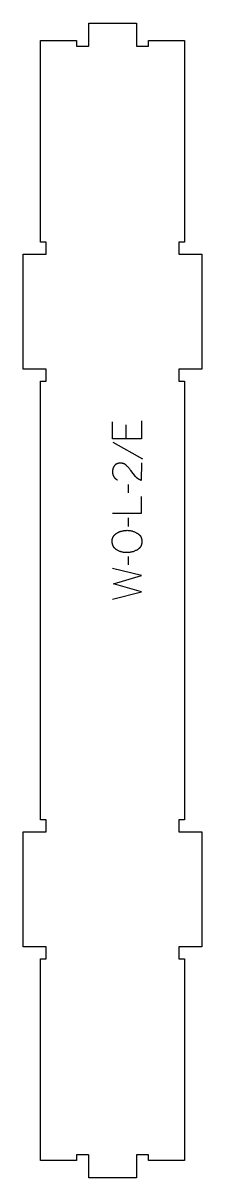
# Model space of a CAD drawing. Extents: x -93 to 93, y -600 to 600.
import ezdxf

# ---------------------------------------------------------------- set-up
doc = ezdxf.new("R2010")
doc.units = 0
doc.layers.add('1_ANYTOOL_1MMDEEP_LABELS_S', color=2, linetype='CONTINUOUS')
doc.layers.add('4_ANYTOOL_CUTTHROUGH_OUTSI', color=5, linetype='CONTINUOUS')

msp = doc.modelspace()

# ---------------------------------------------------------------- linework, layer by layer
at = {"layer": '1_ANYTOOL_1MMDEEP_LABELS_S'}
for p, q in [((13.9, 182.4), (13.9, 167.8)), ((0.5, 164.4), (31.2, 147.2)), ((16.1, 120.6), (16.2, 111.8)), ((16.1, 85.7), (16.2, 76.9)), ((16.1, 45.6), (16.2, 36.9))]:
    msp.add_line(p, q, dxfattribs=at)
for points in [[(30, 186.7), (30, 167.8), (0, 167.8), (0, 185.6)], [(30, 143.1), (29.9, 124.8), (29.5, 125), (29, 125.1), (28.8, 125.2), (28.6, 125.3), (28.4, 125.4), (28.1, 125.5), (27.9, 125.6), (27.7, 125.7), (27.5, 125.8), (27.3, 125.9), (27.1, 126), (26.9, 126.2), (26.7, 126.3), (26.5, 126.4), (26.3, 126.5), (26.2, 126.7), (26, 126.8), (25.8, 126.9), (25.6, 127.1), (25.4, 127.2), (25.3, 127.4), (25.1, 127.5), (24.9, 127.7), (24.7, 127.8), (24.6, 128), (24.4, 128.2), (24.3, 128.3), (24.1, 128.5), (23.9, 128.7), (23.8, 128.9), (21.4, 131.9), (19.1, 134.9), (18.5, 135.6), (17.9, 136.4), (17.4, 137.1), (16.8, 137.8), (16.2, 138.4), (15.6, 139.1), (15, 139.7), (14.4, 140.3), (14.2, 140.5), (14, 140.6), (13.9, 140.7), (13.7, 140.9), (13.6, 141), (13.4, 141.1), (13.2, 141.2), (13, 141.3), (12.9, 141.5), (12.7, 141.6), (12.5, 141.7), (12.3, 141.8), (12.1, 141.8), (12, 141.9), (11.8, 142), (11.6, 142.1), (11.4, 142.2), (11.2, 142.2), (11, 142.3), (10.8, 142.3), (10.6, 142.4), (10.4, 142.4), (10.2, 142.5), (10, 142.5), (9.8, 142.6), (9.6, 142.6), (9.3, 142.6), (9.1, 142.6), (8.9, 142.7), (8.7, 142.7), (8.5, 142.7), (8.2, 142.7), (8, 142.7), (7.7, 142.7), (7.5, 142.6), (7.3, 142.6), (7, 142.6), (6.8, 142.6), (6.6, 142.6), (6.3, 142.5), (6.1, 142.5), (5.9, 142.4), (5.7, 142.4), (5.5, 142.3), (5.3, 142.3), (5.1, 142.2), (4.9, 142.1), (4.7, 142), (4.5, 142), (4.3, 141.9), (4.1, 141.8), (3.9, 141.7), (3.8, 141.6), (3.6, 141.5), (3.4, 141.4), (3.3, 141.2), (3.1, 141.1), (3, 141), (2.8, 140.9), (2.7, 140.7), (2.5, 140.6), (2.4, 140.4), (2.2, 140.3), (2.1, 140.1), (2, 140), (1.8, 139.8), (1.7, 139.7), (1.6, 139.5), (1.5, 139.3), (1.4, 139.1), (1.3, 139), (1.2, 138.8), (1.1, 138.6), (1, 138.4), (0.9, 138.2), (0.8, 138.1), (0.7, 137.9), (0.7, 137.7), (0.6, 137.5), (0.5, 137.3), (0.5, 137.1), (0.4, 136.9), (0.3, 136.7), (0.3, 136.5), (0.2, 136.3), (0.2, 136), (0.2, 135.8), (0.1, 135.6), (0.1, 135.4), (0.1, 135.2), (0.1, 134.9), (0, 134.7), (0, 134.5), (0, 134.2), (0, 133.8), (0, 133.4), (0, 133), (0, 132.7), (0.1, 132.3), (0.1, 132), (0.2, 131.7), (0.2, 131.3), (0.3, 131), (0.4, 130.7), (0.4, 130.5), (0.5, 130.4), (0.5, 130.2), (0.6, 130.1), (0.7, 129.9), (0.7, 129.8), (0.8, 129.6), (0.8, 129.5), (0.9, 129.4), (1, 129.2), (1, 129.1), (1.1, 128.9), (1.2, 128.8), (1.3, 128.7), (1.4, 128.5), (1.4, 128.4), (1.5, 128.3), (1.6, 128.2), (1.7, 128), (1.8, 127.9), (1.9, 127.8), (2, 127.7), (2.1, 127.6), (2.2, 127.4), (2.3, 127.3), (2.4, 127.2), (2.5, 127.1), (2.6, 127), (2.8, 126.9), (2.9, 126.8), (3, 126.7), (3.1, 126.6), (3.4, 126.4), (3.6, 126.2), (3.9, 126), (4.2, 125.8), (4.5, 125.6), (4.8, 125.4), (5.1, 125.3)], [(0, 90.8), (30, 90.8), (30, 107.9)], [(0, 1.3), (30, 9), (0.9, 17.4), (30, 25.9), (0, 33.4)]]:
    msp.add_lwpolyline(points, dxfattribs=at)
msp.add_lwpolyline([(-0.3, 61.7), (-0.3, 62.1), (-0.3, 62.5), (-0.3, 62.8), (-0.3, 63), (-0.2, 63.2), (-0.2, 63.3), (-0.2, 63.5), (-0.2, 63.7), (-0.1, 63.8), (-0.1, 64), (-0.1, 64.2), (0, 64.3), (0, 64.5), (0.1, 64.6), (0.1, 64.8), (0.2, 65), (0.2, 65.1), (0.3, 65.3), (0.4, 65.4), (0.4, 65.6), (0.5, 65.7), (0.6, 65.9), (0.6, 66), (0.7, 66.1), (0.8, 66.3), (0.9, 66.4), (1, 66.5), (1.1, 66.7), (1.3, 67.1), (1.5, 67.3), (1.7, 67.6), (1.9, 67.8), (2.1, 68.1), (2.4, 68.3), (2.6, 68.5), (2.8, 68.7), (3.1, 68.9), (3.3, 69.1), (3.5, 69.3), (3.8, 69.5), (4.1, 69.7), (4.3, 69.9), (4.6, 70.1), (5.2, 70.4), (5.5, 70.6), (5.8, 70.7), (6.1, 70.9), (6.4, 71), (6.7, 71.2), (7, 71.3), (7.3, 71.4), (7.6, 71.5), (7.9, 71.7), (8.2, 71.8), (8.6, 71.9), (8.9, 72), (9.2, 72.1), (9.6, 72.1), (10.6, 72.4), (11.3, 72.5), (11.9, 72.6), (12.6, 72.7), (13.2, 72.8), (13.9, 72.8), (14.5, 72.8), (15.2, 72.9), (15.8, 72.8), (16.4, 72.8), (17.1, 72.8), (17.7, 72.7), (18.4, 72.6), (19, 72.5), (19.6, 72.3), (20.3, 72.2), (20.9, 72), (21.5, 71.8), (22.2, 71.5), (22.8, 71.3), (23.5, 71), (24.1, 70.7), (24.7, 70.4), (25.4, 70.1), (25.7, 69.9), (26, 69.7), (26.3, 69.5), (26.6, 69.3), (26.8, 69.1), (27.1, 68.9), (27.4, 68.7), (27.6, 68.5), (27.7, 68.4), (27.8, 68.3), (28, 68.2), (28.1, 68), (28.2, 67.9), (28.3, 67.8), (28.4, 67.7), (28.5, 67.6), (28.6, 67.4), (28.7, 67.3), (28.8, 67.2), (28.9, 67.1), (28.9, 66.9), (29, 66.8), (29.1, 66.7), (29.2, 66.5), (29.3, 66.4), (29.4, 66.2), (29.4, 66.1), (29.5, 66), (29.6, 65.8), (29.6, 65.7), (29.7, 65.5), (29.8, 65.4), (29.8, 65.2), (29.9, 65.1), (29.9, 64.9), (30, 64.8), (30.1, 64.5), (30.2, 64.1), (30.2, 63.8), (30.3, 63.5), (30.3, 63.2), (30.4, 62.8), (30.4, 62.5), (30.5, 62.1), (30.5, 61.7), (30.5, 61.4), (30.5, 61), (30.5, 60.6), (30.4, 60.2), (30.4, 59.9), (30.3, 59.5), (30.3, 59.2), (30.2, 58.8), (30.1, 58.5), (30.1, 58.2), (30, 57.8), (29.9, 57.7), (29.9, 57.5), (29.8, 57.4), (29.7, 57.2), (29.7, 57.1), (29.6, 56.9), (29.5, 56.8), (29.5, 56.6), (29.4, 56.5), (29.3, 56.3), (29.3, 56.2), (29.2, 56), (29.1, 55.9), (29, 55.8), (28.9, 55.6), (28.8, 55.5), (28.7, 55.4), (28.6, 55.2), (28.5, 55.1), (28.4, 55), (28.3, 54.9), (28.2, 54.7), (28.1, 54.6), (28, 54.5), (27.9, 54.4), (27.8, 54.2), (27.7, 54.1), (27.6, 54), (27.4, 53.9), (27.3, 53.8), (27, 53.6), (26.8, 53.4), (26.5, 53.2), (26.2, 53), (25.9, 52.8), (25.6, 52.6), (25.3, 52.4), (24.6, 52.1), (24, 51.8), (23.3, 51.5), (22.7, 51.2), (22, 51), (21.4, 50.7), (20.7, 50.5), (20.1, 50.4), (19.4, 50.2), (18.8, 50.1), (18.1, 49.9), (17.5, 49.8), (16.8, 49.8), (16.2, 49.7), (15.5, 49.7), (14.9, 49.7), (14.2, 49.7), (13.5, 49.7), (12.8, 49.8), (12.1, 49.9), (11.5, 50), (10.8, 50.1), (10.1, 50.2), (9.5, 50.4), (8.8, 50.6), (8.2, 50.8), (7.6, 51), (6.9, 51.3), (6.3, 51.6), (5.7, 51.9), (5.1, 52.2), (4.5, 52.5), (4.2, 52.7), (3.9, 52.9), (3.6, 53.1), (3.4, 53.3), (3.1, 53.5), (2.9, 53.8), (2.6, 54), (2.4, 54.2), (2.3, 54.3), (2.2, 54.4), (2.1, 54.6), (1.9, 54.7), (1.8, 54.8), (1.7, 54.9), (1.6, 55.1), (1.5, 55.2), (1.5, 55.3), (1.4, 55.5), (1.3, 55.6), (1.2, 55.7), (1.1, 55.9), (1, 56), (0.9, 56.2), (0.9, 56.3), (0.8, 56.4), (0.7, 56.6), (0.6, 56.9), (0.5, 57.2), (0.3, 57.5), (0.2, 57.8), (0.1, 58.1), (0, 58.5), (0, 58.8), (-0.1, 59.1), (-0.2, 59.5), (-0.2, 59.8), (-0.3, 60.2), (-0.3, 60.6), (-0.3, 60.9), (-0.3, 61.3)], close=True, dxfattribs=at)
at = {"layer": '4_ANYTOOL_CUTTHROUGH_OUTSI'}
msp.add_lwpolyline([(74.7, 227.8), (74.7, -227.8), (69, -227.8, 0.414214), (68.7, -228), (68.7, -240, 0.414214), (69, -240.3), (92.7, -240.3), (92.7, -359.8), (69, -359.8, 0.414214), (68.7, -360), (68.7, -372, 0.414214), (69, -372.3), (74.7, -372.3), (74.7, -581.8), (37.3, -581.8), (37.3, -576, 0.414214), (37, -575.8), (25, -575.8, 0.414214), (24.8, -576), (24.8, -599.8), (-24.7, -599.8), (-24.7, -576, 0.414214), (-25, -575.8), (-37, -575.8, 0.414214), (-37.2, -576), (-37.2, -581.8), (-74.8, -581.8), (-74.8, -372.3), (-69, -372.3, 0.414214), (-68.8, -372), (-68.8, -360, 0.414214), (-69, -359.8), (-92.8, -359.8), (-92.8, -240.3), (-69, -240.3, 0.414214), (-68.8, -240), (-68.8, -228, 0.414214), (-69, -227.8), (-74.8, -227.8), (-74.8, 227.8), (-69, 227.8, 0.414214), (-68.8, 228), (-68.8, 240, 0.414214), (-69, 240.3), (-92.8, 240.3), (-92.8, 359.8), (-69, 359.8, 0.414214), (-68.8, 360), (-68.8, 372, 0.414214), (-69, 372.3), (-74.8, 372.3), (-74.8, 581.8), (-37.2, 581.8), (-37.2, 576, 0.414214), (-37, 575.8), (-25, 575.8, 0.414214), (-24.7, 576), (-24.7, 599.8), (24.8, 599.8), (24.8, 576, 0.414214), (25, 575.8), (37, 575.8, 0.414214), (37.3, 576), (37.3, 581.8), (74.7, 581.8), (74.7, 372.3), (69, 372.3, 0.414214), (68.7, 372), (68.7, 360, 0.414214), (69, 359.8), (92.7, 359.8), (92.7, 240.3), (69, 240.3, 0.414214), (68.7, 240), (68.7, 228, 0.414214), (69, 227.8)], format="xyb", close=True, dxfattribs=at)

doc.saveas('drawing.dxf')
